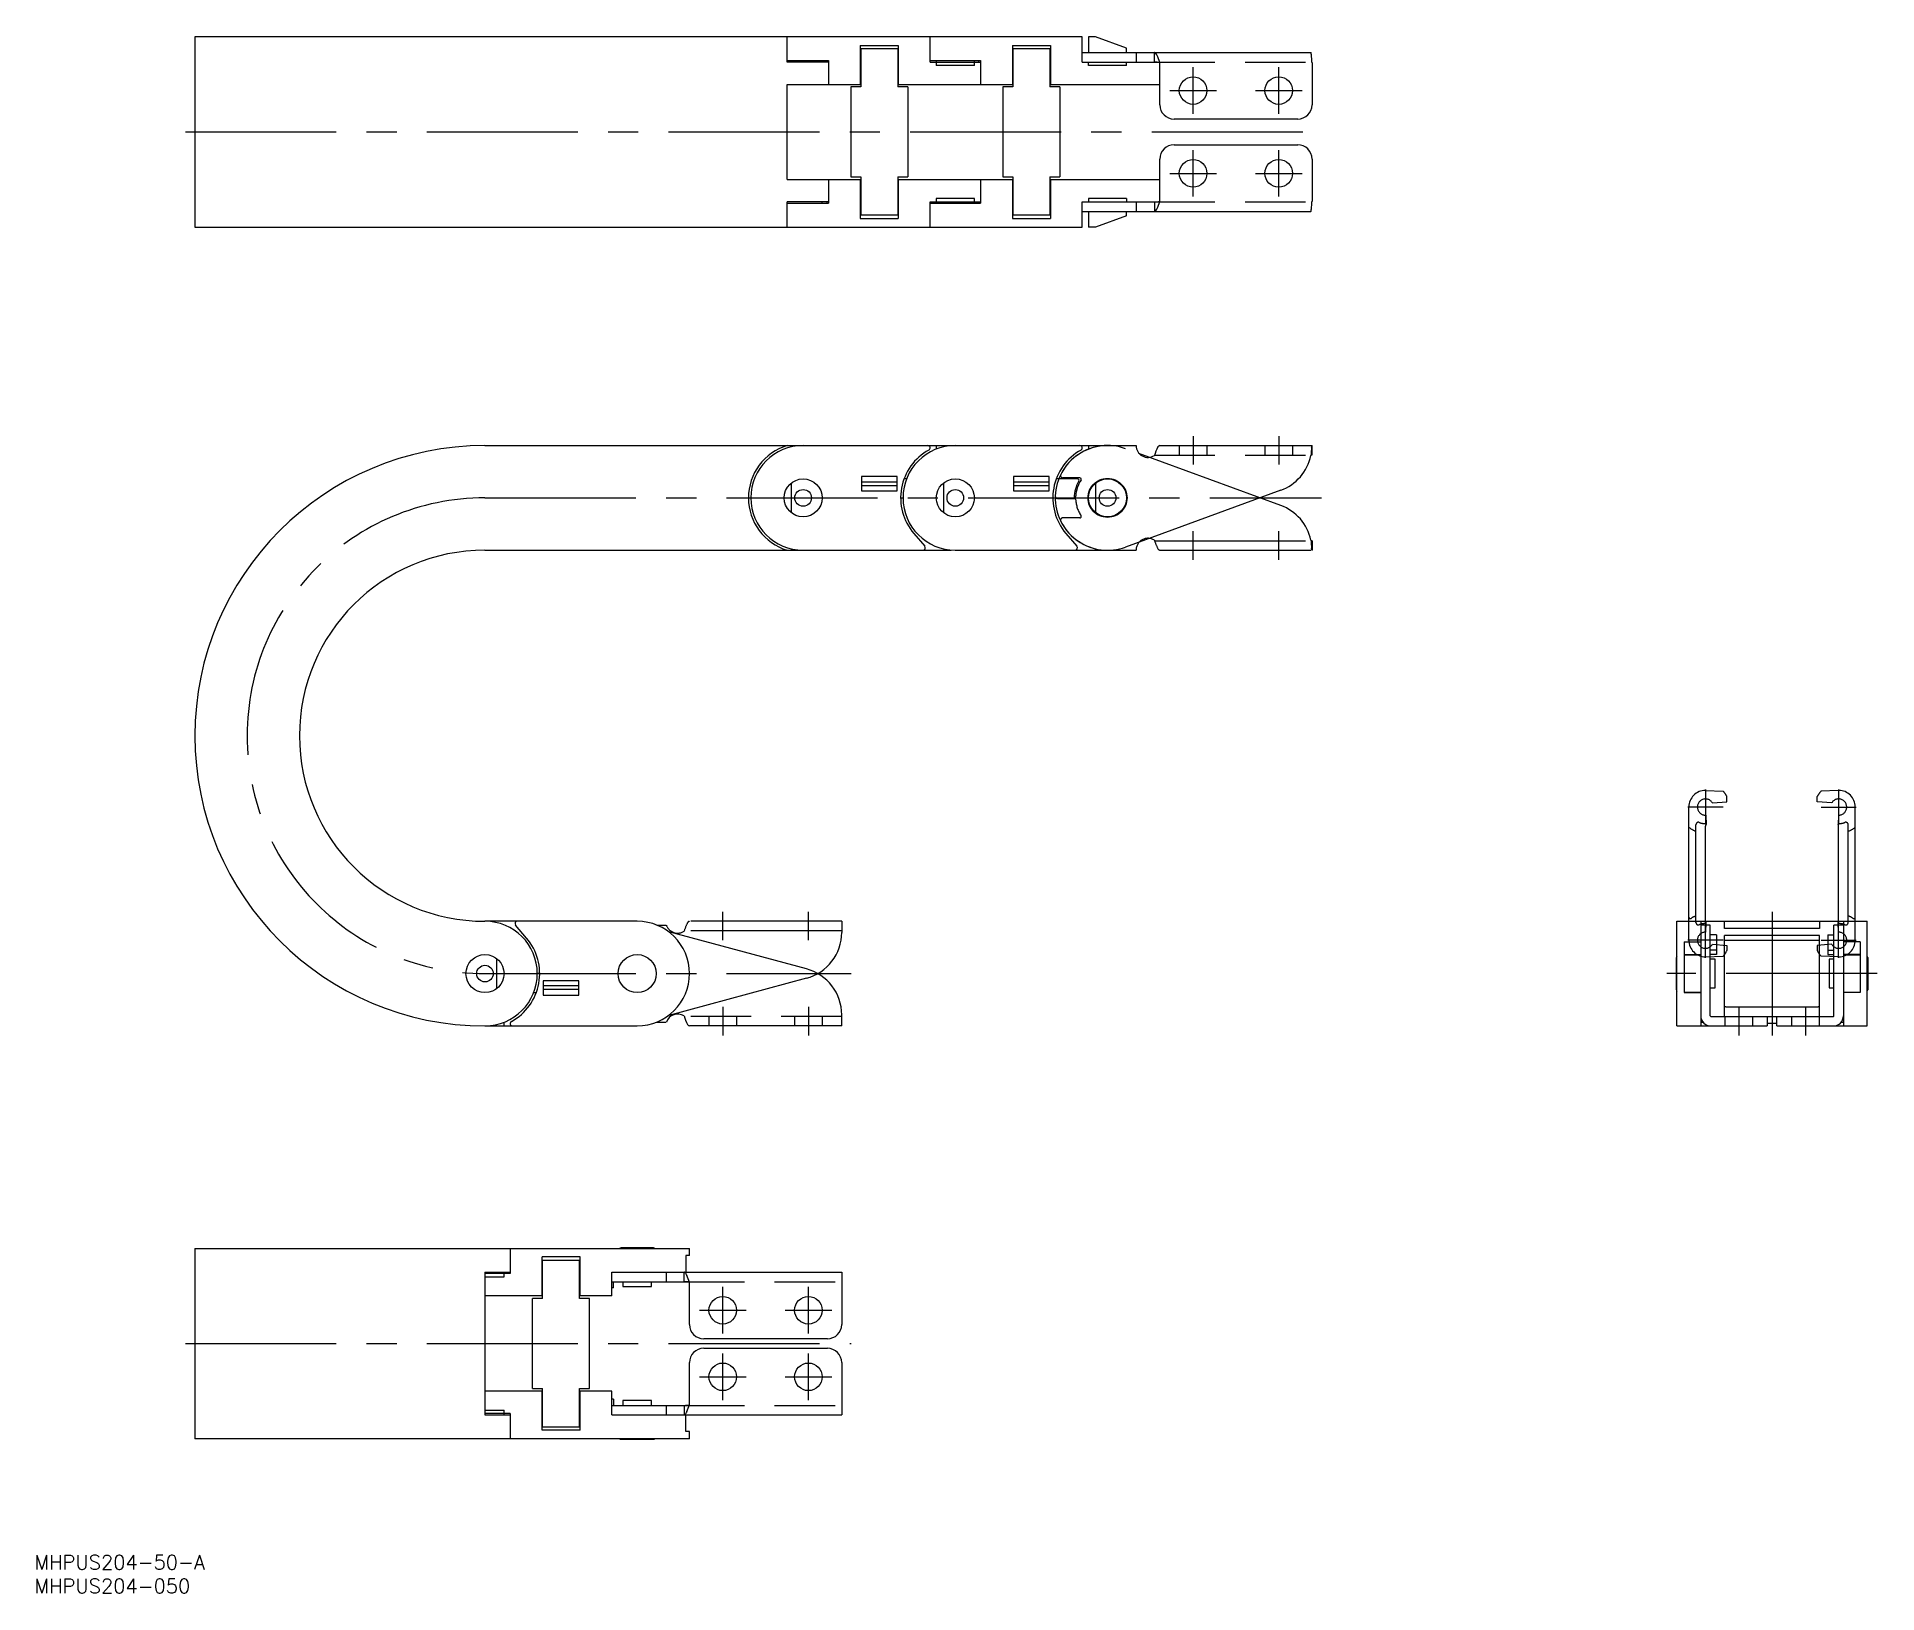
# Model space of a CAD drawing. Extents: x -126 to 261, y -130 to 197.
import ezdxf

# ---------------------------------------------------------------- set-up
doc = ezdxf.new("R2010")
doc.units = 0
for name, pattern in [('CENTER', [50.8, 31.75, -6.35, 6.35, -6.35]), ('DASHED', [19.05, 12.7, -6.35]), ('PHANTOM', [63.5, 31.75, -6.35, 6.35, -6.35, 6.35, -6.35])]:
    doc.linetypes.add(name, pattern=pattern)
doc.layers.get('0').update_dxf_attribs({"linetype": 'CONTINUOUS'})
doc.layers.add('CENTER', color=1, linetype='CENTER')
doc.styles.get("Standard").update_dxf_attribs({"font": 'txt.shx', "height": 3, "bigfont": 'bigfont.shx'})

msp = doc.modelspace()

# ---------------------------------------------------------------- linework, layer by layer
at = {"color": 7, "linetype": 'CONTINUOUS'}
for p, q in [((93.59, 196.92), (-93.01, 196.92)), ((-93.01, 196.92), (-93.01, 156.92)), ((31.55, 191.62), (31.55, 196.92)), ((46.9, 195.12), (54.9, 195.12)), ((46.9, 195.12), (46.9, 186.92)), ((46.9, 193.62), (47, 193.62)), ((54.8, 194.42), (47, 194.42)), ((47, 194.42), (47, 186.38)), ((54.8, 194.42), (54.8, 186.38)), ((54.8, 193.62), (54.9, 193.62)), ((54.9, 195.12), (54.9, 186.92)), ((61.59, 191.62), (61.59, 196.92)), ((78.9, 195.12), (78.9, 186.92)), ((78.9, 195.12), (86.9, 195.12)), ((78.9, 193.62), (79, 193.62)), ((79, 194.42), (79, 186.38)), ((86.8, 194.42), (79, 194.42)), ((86.8, 194.42), (86.8, 186.38)), ((86.8, 193.62), (86.9, 193.62)), ((86.9, 195.12), (86.9, 186.92)), ((93.59, 191.62), (93.59, 196.92)), ((93.59, 193.62), (141.68, 193.62)), ((96.4, 196.92), (94.9, 196.92)), ((94.9, 196.92), (94.9, 193.62)), ((102.9, 194.55), (96.4, 196.92)), ((102.9, 193.62), (102.9, 194.55)), ((104.9, 193.62), (104.9, 191.62)), ((108.76, 191.62), (108.76, 193.62)), ((31.55, 191.92), (40.21, 191.92)), ((40.21, 191.62), (31.55, 191.62)), ((38.9, 191.62), (38.9, 191.92)), ((39.85, 191.62), (39.85, 191.92)), ((40.21, 191.92), (40.21, 186.92)), ((47, 192.52), (46.9, 192.52)), ((54.9, 192.52), (54.8, 192.52)), ((61.59, 191.92), (72.21, 191.92)), ((61.59, 191.62), (72.21, 191.62)), ((62.9, 191.92), (62.9, 190.92)), ((70.9, 190.92), (62.9, 190.92)), ((70.9, 190.92), (70.9, 191.92)), ((71.85, 191.62), (71.85, 191.92)), ((72.21, 191.92), (72.21, 186.92)), ((79, 192.52), (78.9, 192.52)), ((86.9, 192.52), (86.8, 192.52)), ((93.59, 191.62), (108.76, 191.62)), ((94.9, 190.92), (94.9, 191.62)), ((102.9, 190.92), (94.9, 190.92)), ((102.9, 190.92), (102.9, 191.62)), ((109.9, 182.62), (109.9, 191.52)), ((141.9, 191.52), (141.9, 182.62)), ((31.55, 186.92), (47, 186.92)), ((31.55, 166.92), (31.55, 186.92)), ((44.9, 186.38), (44.9, 167.45)), ((47, 186.38), (44.9, 186.38)), ((46.9, 189.32), (47, 189.32)), ((46.9, 188.22), (47, 188.22)), ((54.8, 189.32), (54.9, 189.32)), ((54.8, 188.22), (54.9, 188.22)), ((54.8, 186.92), (79, 186.92)), ((56.9, 186.38), (54.8, 186.38)), ((56.9, 186.38), (56.9, 167.45)), ((76.9, 186.38), (76.9, 167.45)), ((79, 186.38), (76.9, 186.38)), ((78.9, 189.32), (79, 189.32)), ((78.9, 188.22), (79, 188.22)), ((86.8, 189.32), (86.9, 189.32)), ((86.8, 188.22), (86.9, 188.22)), ((86.8, 186.92), (109.9, 186.92)), ((88.9, 186.38), (86.8, 186.38)), ((88.9, 186.38), (88.9, 167.45)), ((138.9, 179.62), (112.9, 179.62)), ((112.9, 174.22), (138.9, 174.22)), ((109.9, 162.32), (109.9, 171.22)), ((141.9, 171.22), (141.9, 162.32)), ((31.55, 166.92), (47, 166.92)), ((40.21, 166.92), (40.21, 161.92)), ((44.9, 167.45), (47, 167.45)), ((46.9, 166.92), (46.9, 158.72)), ((47, 167.45), (47, 159.42)), ((54.8, 167.45), (54.8, 159.42)), ((54.8, 167.45), (56.9, 167.45)), ((54.8, 166.92), (79, 166.92)), ((54.9, 166.92), (54.9, 158.72)), ((72.21, 166.92), (72.21, 161.92)), ((76.9, 167.45), (79, 167.45)), ((78.9, 166.92), (78.9, 158.72)), ((79, 167.45), (79, 159.42)), ((86.8, 167.45), (86.8, 159.42)), ((86.8, 167.45), (88.9, 167.45)), ((86.8, 166.92), (109.9, 166.92)), ((86.9, 166.92), (86.9, 158.72)), ((46.9, 165.62), (47, 165.62)), ((47, 164.52), (46.9, 164.52)), ((54.8, 165.62), (54.9, 165.62)), ((54.9, 164.52), (54.8, 164.52)), ((70.9, 162.92), (62.9, 162.92)), ((62.9, 162.92), (62.9, 161.92)), ((70.9, 161.92), (70.9, 162.92)), ((78.9, 165.62), (79, 165.62)), ((79, 164.52), (78.9, 164.52)), ((86.8, 165.62), (86.9, 165.62)), ((86.9, 164.52), (86.8, 164.52)), ((102.9, 162.92), (94.9, 162.92)), ((94.9, 162.92), (94.9, 162.22)), ((102.9, 162.92), (102.9, 162.22)), ((40.21, 162.22), (31.55, 162.22)), ((31.55, 156.92), (31.55, 162.22)), ((31.55, 161.92), (40.21, 161.92)), ((38.9, 161.92), (38.9, 162.22)), ((39.85, 162.22), (39.85, 161.92)), ((46.9, 161.32), (47, 161.32)), ((46.9, 160.22), (47, 160.22)), ((46.9, 158.72), (54.9, 158.72)), ((54.8, 159.42), (47, 159.42)), ((54.8, 161.32), (54.9, 161.32)), ((54.8, 160.22), (54.9, 160.22)), ((61.59, 156.92), (61.59, 162.22)), ((61.59, 162.22), (72.21, 162.22)), ((61.59, 161.92), (72.21, 161.92)), ((71.85, 162.22), (71.85, 161.92)), ((78.9, 161.32), (79, 161.32)), ((78.9, 160.22), (79, 160.22)), ((78.9, 158.72), (86.9, 158.72)), ((86.8, 159.42), (79, 159.42)), ((86.8, 161.32), (86.9, 161.32)), ((86.8, 160.22), (86.9, 160.22)), ((93.59, 156.92), (93.59, 162.22)), ((93.59, 162.22), (108.76, 162.22)), ((93.59, 160.22), (141.68, 160.22)), ((94.9, 160.22), (94.9, 156.92)), ((102.9, 159.28), (96.4, 156.92)), ((102.9, 159.28), (102.9, 160.22)), ((104.9, 162.22), (104.9, 160.22)), ((108.76, 162.22), (108.76, 160.22)), ((-93.01, 156.92), (93.59, 156.92)), ((96.4, 156.92), (94.9, 156.92)), ((-32.01, 111), (104.9, 111)), ((62.9, 111), (62.9, 110.25)), ((94.9, 111), (94.9, 110.25)), ((109.9, 111), (141.9, 111)), ((141.9, 109), (141.9, 111)), ((47.15, 104.5), (47.15, 101.5)), ((54.65, 104.5), (47.15, 104.5)), ((54.65, 101.5), (54.65, 104.5)), ((79.15, 104.5), (79.15, 101.5)), ((86.65, 104.5), (79.15, 104.5)), ((86.65, 101.5), (86.65, 104.5)), ((32.4, 103.12), (32.4, 96.88)), ((54.65, 103.28), (47.15, 103.28)), ((54.65, 102.5), (47.15, 102.5)), ((47.15, 101.5), (54.65, 101.5)), ((56.65, 104), (56.12, 104)), ((64.4, 103.12), (64.4, 96.88)), ((86.65, 103.28), (79.15, 103.28)), ((86.65, 102.5), (79.15, 102.5)), ((79.15, 101.5), (86.65, 101.5)), ((92.61, 104), (88.12, 104)), ((93.09, 104.2), (89.51, 104.2)), ((96.4, 103.12), (96.4, 96.88)), ((98, 104), (99.8, 104)), ((135.33, 101.6), (102.68, 89.67)), ((55.4, 100), (55.9, 100)), ((87.4, 100), (91.9, 100)), ((91.9, 100.1), (91.91, 100.1)), ((58.16, 92.53), (60.47, 89.82)), ((66.04, 89.03), (66.03, 89)), ((90.16, 92.53), (92.47, 89.82)), ((98.04, 89.03), (98.03, 89)), ((-32.01, 89), (66.03, 89)), ((66.9, 89), (98.9, 89)), ((0, 11), (-32.01, 11)), ((-31.14, 10.97), (-31.13, 11)), ((-23.26, 7.47), (-25.57, 10.18)), ((35.6, 0.99), (6.63, 8.78)), ((218.64, 11), (258.64, 11)), ((218.64, -11), (218.64, 11)), ((223.64, 11), (223.64, -11)), ((225.64, 10.2), (223.64, 10.2)), ((225.64, -8.9), (225.64, 10.2)), ((226.94, 8.16), (225.64, 8.16)), ((226.94, 8.16), (226.94, 4)), ((228.64, 9.51), (228.64, 11)), ((248.64, 9.51), (228.64, 9.51)), ((248.64, 8), (228.64, 8)), ((228.64, -9), (228.64, 8)), ((248.64, 11), (248.64, 9.51)), ((248.64, -9), (248.64, 8)), ((250.34, 8.16), (250.34, 4)), ((250.34, 8.16), (251.64, 8.16)), ((251.64, -8.9), (251.64, 10.2)), ((253.64, 10.2), (251.64, 10.2)), ((253.64, 11), (253.64, -11)), ((258.64, -11), (258.64, 11)), ((220.14, 6.71), (220.14, -4)), ((220.14, 6.71), (223.64, 6.71)), ((220.14, 4), (223.64, 4)), ((223.64, 3.9), (220.14, 3.9)), ((226.94, 4.95), (225.64, 4.95)), ((226.94, 4), (225.64, 4)), ((228.64, 7), (248.64, 7)), ((250.34, 4.95), (251.64, 4.95)), ((250.34, 4), (251.64, 4)), ((257.14, 6.71), (253.64, 6.71)), ((257.14, 4), (253.64, 4)), ((257.14, 3.9), (253.64, 3.9)), ((257.14, 6.71), (257.14, -4)), ((-29.5, -3.12), (-29.5, 3.12)), ((-20.5, 0), (-21, 0)), ((218.54, -3.4), (218.54, 3.4)), ((226.64, 3), (225.64, 3)), ((226.64, -3), (226.64, 3)), ((251.64, 3), (250.64, 3)), ((250.64, 3), (250.64, -3)), ((258.74, 3.4), (258.74, -3.4)), ((-19.75, -1.5), (-19.75, -4.5)), ((-12.25, -1.5), (-19.75, -1.5)), ((-19.75, -2.5), (-12.25, -2.5)), ((-19.75, -3.28), (-12.25, -3.28)), ((-12.25, -4.5), (-12.25, -1.5)), ((225.64, -3), (226.64, -3)), ((250.64, -3), (251.64, -3)), ((-21.75, -4), (-21.22, -4)), ((-19.75, -4.5), (-12.25, -4.5)), ((220.14, -3.9), (223.64, -3.9)), ((220.14, -4), (223.64, -4)), ((228.64, -6.91), (228.89, -6.9)), ((228.99, -7), (248.29, -7)), ((248.39, -6.9), (248.64, -6.91)), ((253.64, -3.9), (257.14, -3.9)), ((257.14, -4), (253.64, -4)), ((-32.01, -11), (0, -11)), ((-28, -11), (-28, -10.25)), ((4.12, -10.2), (6.13, -10.2)), ((43, -11), (11, -11)), ((43, -11), (43, -8.67)), ((218.64, -11), (237.64, -11)), ((223.64, -10.2), (224.09, -10.2)), ((225.74, -9), (251.54, -9)), ((237.64, -9), (237.64, -11)), ((239.64, -10.5), (237.64, -10.5)), ((239.64, -11), (239.64, -9)), ((239.64, -11), (258.64, -11)), ((253.19, -10.2), (253.64, -10.2)), ((-93.01, -57.76), (11, -57.76)), ((-93.01, -57.76), (-93.01, -97.76)), ((-26.69, -57.76), (-26.69, -63.06)), ((3.4, -57.66), (-3.4, -57.66)), ((11, -59.26), (11, -57.76)), ((-20, -67.76), (-20, -59.56)), ((-12, -59.56), (-20, -59.56)), ((-19.9, -61.06), (-20, -61.06)), ((-19.9, -68.3), (-19.9, -60.26)), ((-19.9, -60.26), (-12.1, -60.26)), ((-12.1, -68.3), (-12.1, -60.26)), ((-12, -61.06), (-12.1, -61.06)), ((-12, -67.76), (-12, -59.56)), ((11, -59.26), (10.25, -59.26)), ((10.25, -59.26), (10.25, -62.76)), ((-32.01, -63.76), (-32.01, -67.76)), ((-32.01, -63.76), (-28, -63.76)), ((-32, -62.76), (-26.69, -62.76)), ((-32, -62.76), (-32, -63.76)), ((-26.69, -63.06), (-32, -63.06)), ((-28, -63.76), (-28, -62.76)), ((-19.9, -62.16), (-20, -62.16)), ((-20, -65.36), (-19.9, -65.36)), ((-12, -62.16), (-12.1, -62.16)), ((-12.1, -65.36), (-12, -65.36)), ((-5.31, -62.76), (43, -62.76)), ((-5.31, -67.76), (-5.31, -62.76)), ((-5.31, -64.76), (9.86, -64.76)), ((-4.95, -66.06), (-4.95, -64.76)), ((-3, -64.76), (-3, -65.76)), ((-3, -65.76), (3, -65.76)), ((3, -65.76), (3, -64.76)), ((6.13, -62.76), (6.13, -64.76)), ((9.86, -64.76), (9.86, -62.76)), ((11, -73.76), (11, -64.86)), ((43, -62.76), (43, -73.76)), ((-19.9, -67.76), (-32.01, -67.76)), ((-32, -67.76), (-32, -87.76)), ((-22, -87.22), (-22, -68.3)), ((-19.9, -68.3), (-22, -68.3)), ((-19.9, -66.46), (-20, -66.46)), ((-12, -66.46), (-12.1, -66.46)), ((-5.31, -67.76), (-12.1, -67.76)), ((-10, -68.3), (-12.1, -68.3)), ((-10, -87.22), (-10, -68.3)), ((-4.95, -66.06), (-5.31, -66.06)), ((40, -76.76), (14, -76.76)), ((14, -78.76), (40, -78.76)), ((11, -90.66), (11, -81.76)), ((43, -81.76), (43, -92.76)), ((-19.9, -87.76), (-32.01, -87.76)), ((-32.01, -87.76), (-32.01, -91.76)), ((-22, -87.22), (-19.9, -87.22)), ((-20, -95.96), (-20, -87.76)), ((-19.9, -95.26), (-19.9, -87.22)), ((-12.1, -95.26), (-12.1, -87.22)), ((-12.1, -87.22), (-10, -87.22)), ((-5.31, -87.76), (-12.1, -87.76)), ((-12, -95.96), (-12, -87.76)), ((-5.31, -92.76), (-5.31, -87.76)), ((-32.01, -91.76), (-28, -91.76)), ((-32, -91.76), (-32, -92.76)), ((-26.69, -92.46), (-32, -92.46)), ((-32, -92.76), (-26.69, -92.76)), ((-28, -92.76), (-28, -91.76)), ((-26.69, -92.46), (-26.69, -97.76)), ((-19.9, -89.06), (-20, -89.06)), ((-19.9, -90.16), (-20, -90.16)), ((-12, -89.06), (-12.1, -89.06)), ((-12, -90.16), (-12.1, -90.16)), ((-4.95, -89.46), (-5.31, -89.46)), ((-5.31, -90.76), (9.86, -90.76)), ((-5.31, -92.76), (43, -92.76)), ((-4.95, -89.46), (-4.95, -90.76)), ((3, -89.76), (-3, -89.76)), ((-3, -89.76), (-3, -90.76)), ((3, -90.76), (3, -89.76)), ((6.13, -90.76), (6.13, -92.76)), ((9.86, -90.76), (9.86, -92.76)), ((10.25, -96.26), (10.25, -92.76)), ((-20, -93.36), (-19.9, -93.36)), ((-19.9, -94.46), (-20, -94.46)), ((-12, -95.96), (-20, -95.96)), ((-19.9, -95.26), (-12.1, -95.26)), ((-12.1, -93.36), (-12, -93.36)), ((-12, -94.46), (-12.1, -94.46)), ((11, -96.26), (10.25, -96.26)), ((11, -97.76), (11, -96.26)), ((11, -97.76), (-93.01, -97.76)), ((-3.4, -97.86), (3.4, -97.86))]:
    msp.add_line(p, q, dxfattribs=at)
at = {"color": 3, "linetype": 'DASHED'}
for p, q in [((108.76, 191.62), (141.89, 191.62)), ((108.76, 162.22), (141.89, 162.22)), ((108.79, 109), (141.9, 109)), ((114, 111), (114, 109)), ((119.8, 111), (119.8, 109)), ((132, 111), (132, 109)), ((137.8, 111), (137.8, 109)), ((43, -9), (9.89, -9)), ((15.1, -9), (15.1, -11)), ((20.9, -9), (20.9, -11)), ((33.1, -9), (33.1, -11)), ((38.9, -9), (38.9, -11)), ((228.74, -9), (228.74, -11)), ((234.54, -9), (234.54, -11)), ((242.74, -9), (242.74, -11)), ((248.54, -9), (248.54, -11)), ((9.86, -64.76), (43, -64.76)), ((9.86, -90.76), (43, -90.76))]:
    msp.add_line(p, q, dxfattribs=at)
at = {"color": 3, "linetype": 'PHANTOM'}
for p, q in [((135.33, 98.4), (102.68, 110.33)), ((88.41, 99.9), (91.91, 99.9)), ((93.09, 95.8), (89.51, 95.8)), ((116.9, 87), (116.9, 93)), ((134.9, 87), (134.9, 93)), ((108.79, 91), (141.9, 91)), ((141.9, 91), (141.9, 89)), ((98.9, 89), (104.9, 89)), ((109.9, 89), (141.9, 89)), ((224.64, 38.72), (224.64, 31.32)), ((252.64, 38.72), (252.64, 31.32)), ((228.34, 35.02), (220.94, 35.02)), ((221.14, 7.02), (221.14, 35.02)), ((224.64, 38.52), (228.37, 38.36)), ((226.12, 35.87), (229.14, 36.14)), ((229.14, 36.14), (229.14, 37.2)), ((248.14, 36.14), (248.14, 37.2)), ((251.17, 35.87), (248.14, 36.14)), ((252.64, 38.52), (248.92, 38.36)), ((248.94, 35.02), (256.34, 35.02)), ((256.14, 7.02), (256.14, 35.02)), ((222.64, 10.73), (222.64, 31.31)), ((224.64, 11.02), (224.64, 31.02)), ((224.7, 33.32), (224.77, 31.36)), ((252.58, 33.32), (252.51, 31.36)), ((252.64, 11.02), (252.64, 31.02)), ((254.64, 10.73), (254.64, 31.31)), ((18, 7), (18, 13)), ((36, 7), (36, 13)), ((4.12, 10.2), (6.13, 10.2)), ((43, 9), (9.89, 9)), ((43, 11), (11, 11)), ((43, 11), (43, 8.67)), ((224.64, 3.32), (224.64, 10.72)), ((224.7, 8.72), (224.77, 10.69)), ((252.58, 8.72), (252.51, 10.69)), ((252.64, 3.32), (252.64, 10.72)), ((228.34, 7.02), (220.94, 7.02)), ((226.12, 6.17), (229.14, 5.91)), ((229.14, 5.91), (229.14, 4.84)), ((251.17, 6.17), (248.14, 5.91)), ((248.14, 5.91), (248.14, 4.84)), ((248.94, 7.02), (256.34, 7.02)), ((224.64, 3.52), (228.37, 3.68)), ((252.64, 3.52), (248.92, 3.68)), ((35.6, -0.99), (6.63, -8.78))]:
    msp.add_line(p, q, dxfattribs=at)
at = {"color": 7, "linetype": 'CONTINUOUS'}
for centre, radius in [((116.9, 185.62), 2.9), ((134.9, 185.62), 2.9), ((116.9, 168.22), 2.9), ((134.9, 168.22), 2.9), ((34.9, 100), 4), ((34.9, 100), 1.75), ((66.9, 100), 4), ((66.9, 100), 1.75), ((98.9, 100), 4.1), ((98.9, 100), 4), ((98.9, 100), 1.75), ((-32, 0), 4), ((0, 0), 4), ((-32, 0), 1.75), ((18, -70.76), 2.9), ((36, -70.76), 2.9), ((18, -84.76), 2.9), ((36, -84.76), 2.9)]:
    msp.add_circle(centre, radius, dxfattribs=at)
at = {"color": 3, "linetype": 'PHANTOM'}
msp.add_circle((98.9, 100), 4.1, dxfattribs=at)
at = {"color": 7, "linetype": 'CONTINUOUS'}
for centre, radius, start, end in [((108.71, 193.19), 0.428, 55.3166, 83.5027), ((107.99, 192.49), 1.43, 25.6961, 47.4763), ((141.53, 193.49), 0.196, 9.504, 41.6142), ((132.25, 192.06), 9.59, 3.7447, 8.7681), ((108.63, 183.62), 7.99, 80.8847, 89.1199), ((96.63, 187.21), 13.95, 17.9648, 25.0093), ((52.98, 185.77), 89.1, 3.6952, 4.4473), ((112.9, 182.62), 3, 180, 270), ((138.9, 182.62), 3, 270, 0), ((112.9, 171.22), 3, 90, 180), ((138.9, 171.22), 3, 0, 90), ((108.63, 170.21), 7.99, 270.8801, 279.1153), ((108.71, 160.64), 0.428, 276.4973, 304.6834), ((107.99, 161.34), 1.43, 312.5237, 334.3039), ((96.63, 166.62), 13.95, 334.9907, 342.0352), ((141.53, 160.35), 0.196, 318.3858, 350.496), ((132.25, 161.78), 9.59, 351.2319, 356.2553), ((52.98, 168.06), 89.1, 355.5527, 356.3048), ((-32.01, 50), 61, 90, 270), ((34.9, 100), 11.5, 106.9574, 253.0426), ((34.9, 100), 11, 90, 270), ((66.9, 100), 11.5, 118.955, 220.5), ((66.9, 100), 11, 90, 270), ((61.09, 110.5), 0.5, 298.955, 90), ((98.9, 100), 11.5, 118.955, 220.5), ((98.9, 100), 11, 90, 153.409), ((93.09, 110.5), 0.5, 298.955, 90), ((107.4, 111), 2.5, 180, 302.8599), ((119.75, 105.44), 11.52, 152.8471, 162.5437), ((110.06, 110.35), 0.665, 104.2239, 148.5768), ((131.9, 110.99), 10, 290.0712, 347.9197), ((182.17, 106.57), 40.55, 174.2305, 176.7053), ((142.04, 108.44), 0.584, 111.3689, 128.65), ((121.19, 113.69), 20.85, 351.5913, 352.3019), ((141.91, 108.72), 0.284, 92.8534, 107.1047), ((142.05, 110.87), 0.196, 138.3853, 170.4974), ((89.51, 104.7), 0.5, 153.409, 270), ((98.9, 100), 7, 149.5458, 180), ((98.9, 100), 6.7, 146.1416, 176.7242), ((92.61, 103.7), 0.3, 329.5458, 90), ((93.09, 103.9), 0.3, 326.1416, 90), ((88.41, 99.6), 0.5, 126.8699, 182.1832), ((98.9, 100), 11, 182.1832, 290.0712), ((91.91, 100.4), 0.3, 270, 356.7242), ((60.09, 89.5), 0.5, 270, 40.5), ((92.09, 89.5), 0.5, 270, 40.5), ((-32.01, 50), 39, 90, 270), ((-32, 0), 11, 270, 90), ((-25.19, 10.5), 0.5, 90, 220.5), ((0, 0), 11, 270, 90), ((-32, 0), 11.5, 298.955, 40.5), ((33, -8.67), 10, 0, 74.9497), ((219.04, 3.4), 0.5, 143.1301, 180), ((258.24, 3.4), 0.5, 0, 36.8699), ((219.04, -3.4), 0.5, 180, 216.8699), ((258.24, -3.4), 0.5, 323.1301, 0), ((228.99, -6.9), 0.1, 180, 270), ((248.29, -6.9), 0.1, 270, 0), ((-26.19, -10.5), 0.5, 118.955, 270), ((8.5, -11), 2.5, 57.1401, 161.3371), ((20.85, -5.44), 11.52, 197.4563, 207.1529), ((11.16, -10.35), 0.665, 211.4232, 255.7761), ((225.74, -8.9), 2.1, 180, 270), ((225.74, -8.9), 0.1, 180, 270), ((251.54, -8.9), 2.1, 270, 0), ((251.54, -8.9), 0.1, 270, 0), ((-3.4, -58.16), 0.5, 90, 126.8699), ((3.4, -58.16), 0.5, 53.1301, 90), ((9.81, -63.18), 0.415, 54.8892, 83.9296), ((9.73, -72.75), 7.99, 80.8847, 89.1199), ((8.82, -64.11), 1.78, 21.2888, 45.8746), ((-4.05, -69.78), 15.83, 18.0861, 23.4963), ((14, -73.76), 3, 180, 270), ((40, -73.76), 3, 270, 0), ((14, -81.76), 3, 90, 180), ((40, -81.76), 3, 0, 90), ((9.73, -82.77), 7.99, 270.8801, 279.1153), ((9.81, -92.35), 0.415, 276.0704, 305.1108), ((8.82, -91.41), 1.78, 314.1254, 338.7112), ((-4.05, -85.75), 15.83, 336.5037, 341.9139), ((-3.4, -97.36), 0.5, 233.1301, 270), ((3.4, -97.36), 0.5, 270, 306.8699)]:
    msp.add_arc(centre, radius, start, end, dxfattribs=at)
at = {"color": 3, "linetype": 'PHANTOM'}
for centre, radius, start, end in [((98.9, 100), 11, 69.9288, 177.8168), ((88.41, 100.4), 0.5, 177.8168, 270), ((91.91, 99.6), 0.3, 3.2758, 90), ((98.9, 100), 6.7, 183.2758, 213.8584), ((131.9, 89.01), 10, 12.0803, 69.9288), ((89.51, 95.3), 0.5, 90, 206.591), ((98.9, 100), 11, 206.591, 270), ((93.09, 96.1), 0.3, 270, 33.8584), ((107.4, 89), 2.5, 57.1401, 180), ((119.75, 94.56), 11.52, 197.4563, 207.1529), ((110.06, 89.65), 0.665, 211.4232, 255.7761), ((142.04, 91.56), 0.584, 231.35, 248.6311), ((182.17, 93.43), 40.55, 183.2947, 185.7695), ((121.19, 86.31), 20.85, 7.6981, 8.4087), ((141.91, 91.28), 0.284, 252.8953, 267.1466), ((142.05, 89.13), 0.196, 189.5026, 221.6147), ((224.64, 35.02), 3.5, 90.0002, 180), ((224.64, 35.02), 1.7, 30.0009, 271.9889), ((224.64, 35.02), 5, 25.8419, 41.8824), ((252.64, 35.02), 5, 138.1176, 154.1581), ((252.64, 35.02), 1.7, 268.0111, 149.9991), ((252.64, 35.02), 3.5, 0, 89.9998), ((223.14, 31.31), 0.5, 67.9757, 180), ((224.64, 35.02), 3.5, 247.9757, 272.0006), ((225.14, 31.02), 0.5, 138.0591, 180), ((252.14, 31.02), 0.5, 0, 41.9409), ((252.64, 35.02), 3.5, 267.9994, 292.0243), ((254.14, 31.31), 0.5, 0, 112.0243), ((224.64, 35.02), 5.5, 230.4788, 248.6763), ((252.64, 35.02), 5.5, 291.3237, 309.5212), ((221.44, 11.86), 0.3, 180, 303.4854), ((224.64, 7.02), 5.5, 111.3237, 123.4854), ((252.64, 7.02), 5.5, 56.5146, 68.6763), ((255.84, 11.86), 0.3, 236.5146, 0), ((8.5, 11), 2.5, 198.6629, 302.8599), ((20.85, 5.44), 11.52, 152.8471, 162.5437), ((11.16, 10.35), 0.665, 104.2239, 148.5768), ((33, 8.67), 10, 285.0503, 0), ((223.14, 10.73), 0.5, 180, 292.0243), ((224.64, 7.02), 1.7, 88.0111, 329.9991), ((224.64, 7.02), 3.5, 87.9994, 112.0243), ((225.14, 11.02), 0.5, 180, 221.9409), ((252.64, 7.02), 1.7, 210.0009, 91.9889), ((252.14, 11.02), 0.5, 318.0591, 0), ((252.64, 7.02), 3.5, 67.9757, 92.0006), ((254.14, 10.73), 0.5, 247.9757, 0), ((224.64, 7.02), 3.5, 180, 269.9998), ((224.64, 7.02), 5, 318.1176, 334.1581), ((252.64, 7.02), 5, 205.8419, 221.8824), ((252.64, 7.02), 3.5, 270.0002, 0)]:
    msp.add_arc(centre, radius, start, end, dxfattribs=at)
at = {"layer": 'CENTER', "color": 1, "linetype": 'CENTER'}
for p, q in [((116.9, 180.72), (116.9, 190.52)), ((134.9, 180.72), (134.9, 190.52)), ((112, 185.62), (121.8, 185.62)), ((130, 185.62), (139.8, 185.62)), ((-95.01, 176.92), (143.9, 176.92)), ((116.9, 163.32), (116.9, 173.12)), ((134.9, 163.32), (134.9, 173.12)), ((112, 168.22), (121.8, 168.22)), ((130, 168.22), (139.8, 168.22)), ((116.9, 113), (116.9, 107)), ((134.9, 113), (134.9, 107)), ((-32.01, 100), (143.9, 100)), ((238.64, 13), (238.64, -13)), ((-32.01, 0), (45, 0)), ((260.74, 0), (216.54, 0)), ((18, -7), (18, -13)), ((36, -7), (36, -13)), ((231.64, -7), (231.64, -13)), ((245.64, -7), (245.64, -13)), ((18, -75.66), (18, -65.86)), ((36, -75.66), (36, -65.86)), ((13.1, -70.76), (22.9, -70.76)), ((31.1, -70.76), (40.9, -70.76)), ((-95.01, -77.76), (45, -77.76)), ((18, -89.66), (18, -79.86)), ((36, -89.66), (36, -79.86)), ((13.1, -84.76), (22.9, -84.76)), ((31.1, -84.76), (40.9, -84.76))]:
    msp.add_line(p, q, dxfattribs=at)
msp.add_arc((-32.01, 50), 50, 90, 270, dxfattribs=at)

# ---------------------------------------------------------------- texts
at = {"color": 7, "linetype": 'CONTINUOUS'}
for s, p in [('MHPUS204-50-A', (-126.76, -125.24)), ('MHPUS204-050', (-126.76, -130.24))]:
    msp.add_text(s, height=3, dxfattribs=at).set_placement(p)

doc.saveas('drawing.dxf')
